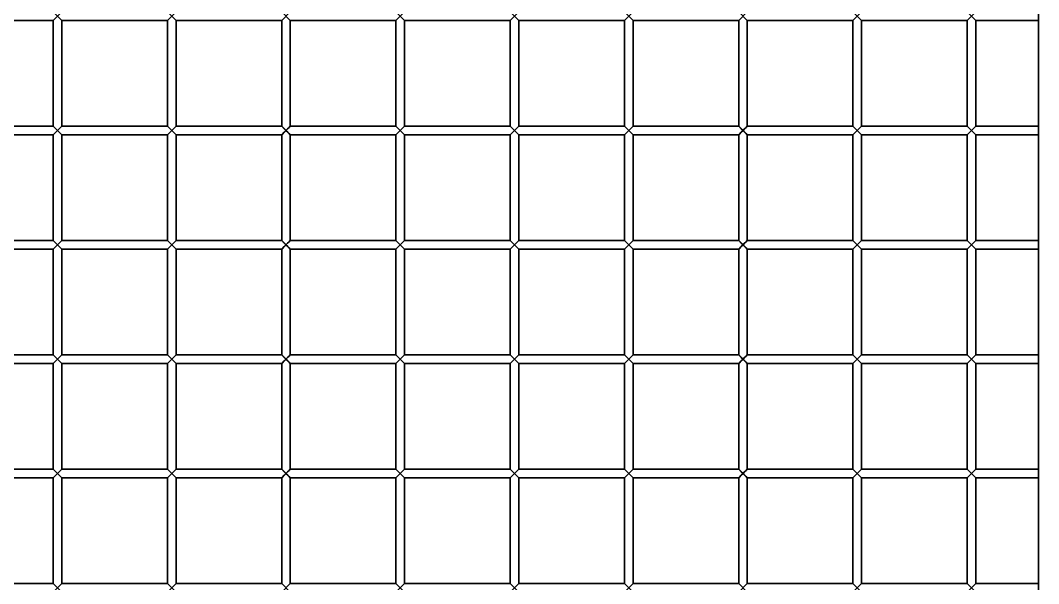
# Model space of a CAD drawing. Header units: millimetres. Extents: x 32496 to 166256, y 3504 to 23939.
# Drawn here: x 46014.1 to 46370.6, y 15972.8 to 16169.9 of the extents above; entities that cross this region are included whole.
import ezdxf

# ---------------------------------------------------------------- set-up
doc = ezdxf.new("R2010")
doc.units = ezdxf.units.MM
doc.layers.get('0').update_dxf_attribs({"lineweight": 35})

msp = doc.modelspace()

# ---------------------------------------------------------------- linework, layer by layer
at = {"linetype": 'Continuous'}
for p, q in [((46370.64, 16428.366), (46370.64, 15442.849)), ((46025.64, 16172.849), (46028.64, 16169.849)), ((46025.64, 16169.849), (46028.64, 16172.849)), ((46065.64, 16172.849), (46068.64, 16169.849)), ((46065.64, 16169.849), (46068.64, 16172.849)), ((46105.64, 16172.849), (46108.64, 16169.849)), ((46105.64, 16169.849), (46108.64, 16172.849)), ((46145.64, 16172.849), (46148.64, 16169.849)), ((46145.64, 16169.849), (46148.64, 16172.849)), ((46185.64, 16172.849), (46188.64, 16169.849)), ((46185.64, 16169.849), (46188.64, 16172.849)), ((46225.64, 16172.849), (46228.64, 16169.849)), ((46225.64, 16169.849), (46228.64, 16172.849)), ((46265.64, 16172.849), (46268.64, 16169.849)), ((46265.64, 16169.849), (46268.64, 16172.849)), ((46305.64, 16172.849), (46308.64, 16169.849)), ((46305.64, 16169.849), (46308.64, 16172.849)), ((46345.64, 16172.849), (46348.64, 16169.849)), ((46345.64, 16169.849), (46348.64, 16172.849)), ((45988.64, 16169.849), (46025.64, 16169.849)), ((46025.64, 16169.849), (46025.64, 16132.849)), ((46028.64, 16169.849), (46028.64, 16132.849)), ((46028.64, 16169.849), (46065.64, 16169.849)), ((46065.64, 16169.849), (46065.64, 16132.849)), ((46068.64, 16169.849), (46068.64, 16132.849)), ((46068.64, 16169.849), (46105.64, 16169.849)), ((46105.64, 16169.849), (46105.64, 16132.849)), ((46108.64, 16169.849), (46108.64, 16132.849)), ((46108.64, 16169.849), (46145.64, 16169.849)), ((46145.64, 16169.849), (46145.64, 16132.849)), ((46148.64, 16169.849), (46148.64, 16132.849)), ((46148.64, 16169.849), (46185.64, 16169.849)), ((46185.64, 16169.849), (46185.64, 16132.849)), ((46188.64, 16169.849), (46225.64, 16169.849)), ((46188.64, 16169.849), (46188.64, 16132.849)), ((46225.64, 16169.849), (46225.64, 16132.849)), ((46228.64, 16169.849), (46265.64, 16169.849)), ((46228.64, 16169.849), (46228.64, 16132.849)), ((46265.64, 16169.849), (46265.64, 16132.849)), ((46268.64, 16169.849), (46305.64, 16169.849)), ((46268.64, 16169.849), (46268.64, 16132.849)), ((46305.64, 16169.849), (46305.64, 16132.849)), ((46308.64, 16169.849), (46345.64, 16169.849)), ((46308.64, 16169.849), (46308.64, 16132.849)), ((46345.64, 16169.849), (46345.64, 16132.849)), ((46348.64, 16169.849), (46370.64, 16169.849)), ((46348.64, 16169.849), (46348.64, 16132.849)), ((45988.64, 16132.849), (46025.64, 16132.849)), ((46025.64, 16132.849), (46028.64, 16129.849)), ((46025.64, 16129.849), (46028.64, 16132.849)), ((46028.64, 16132.849), (46065.64, 16132.849)), ((46065.64, 16132.849), (46068.64, 16129.849)), ((46065.64, 16129.849), (46068.64, 16132.849)), ((46068.64, 16132.849), (46105.64, 16132.849)), ((46105.64, 16132.849), (46108.64, 16129.849)), ((46105.64, 16129.849), (46108.64, 16132.849)), ((46108.64, 16132.849), (46145.64, 16132.849)), ((46145.64, 16132.849), (46148.64, 16129.849)), ((46145.64, 16129.849), (46148.64, 16132.849)), ((46148.64, 16132.849), (46185.64, 16132.849)), ((46185.64, 16132.849), (46188.64, 16129.849)), ((46185.64, 16129.849), (46188.64, 16132.849)), ((46188.64, 16132.849), (46225.64, 16132.849)), ((46225.64, 16132.849), (46228.64, 16129.849)), ((46225.64, 16129.849), (46228.64, 16132.849)), ((46228.64, 16132.849), (46265.64, 16132.849)), ((46265.64, 16132.849), (46268.64, 16129.849)), ((46265.64, 16129.849), (46268.64, 16132.849)), ((46268.64, 16132.849), (46305.64, 16132.849)), ((46305.64, 16132.849), (46308.64, 16129.849)), ((46305.64, 16129.849), (46308.64, 16132.849)), ((46308.64, 16132.849), (46345.64, 16132.849)), ((46345.64, 16132.849), (46348.64, 16129.849)), ((46345.64, 16129.849), (46348.64, 16132.849)), ((46348.64, 16132.849), (46370.64, 16132.849)), ((45988.64, 16129.849), (46025.64, 16129.849)), ((46025.64, 16129.849), (46025.64, 16092.849)), ((46025.756, 16129.965), (46026.55, 16130.759)), ((46026.55, 16130.759), (46027.14, 16131.349)), ((46028.64, 16129.849), (46028.64, 16092.849)), ((46028.64, 16129.849), (46065.64, 16129.849)), ((46065.64, 16129.849), (46065.64, 16092.849)), ((46065.756, 16129.965), (46066.55, 16130.759)), ((46066.55, 16130.759), (46067.14, 16131.349)), ((46068.64, 16129.849), (46068.64, 16092.849)), ((46068.64, 16129.849), (46105.64, 16129.849)), ((46105.64, 16129.849), (46105.64, 16092.849)), ((46105.756, 16129.965), (46106.55, 16130.759)), ((46106.55, 16130.759), (46107.14, 16131.349)), ((46108.64, 16129.849), (46108.64, 16092.849)), ((46108.64, 16129.849), (46145.64, 16129.849)), ((46145.64, 16129.849), (46145.64, 16092.849)), ((46145.756, 16129.965), (46146.55, 16130.759)), ((46146.55, 16130.759), (46147.14, 16131.349)), ((46148.64, 16129.849), (46148.64, 16092.849)), ((46148.64, 16129.849), (46185.64, 16129.849)), ((46185.64, 16129.849), (46185.64, 16092.849)), ((46185.756, 16129.965), (46186.55, 16130.759)), ((46186.55, 16130.759), (46187.14, 16131.349)), ((46188.64, 16129.849), (46225.64, 16129.849)), ((46188.64, 16129.849), (46188.64, 16092.849)), ((46225.64, 16129.849), (46225.64, 16092.849)), ((46225.756, 16129.965), (46226.55, 16130.759)), ((46226.55, 16130.759), (46227.14, 16131.349)), ((46228.64, 16129.849), (46265.64, 16129.849)), ((46228.64, 16129.849), (46228.64, 16092.849)), ((46265.64, 16129.849), (46265.64, 16092.849)), ((46265.756, 16129.965), (46266.55, 16130.759)), ((46266.55, 16130.759), (46267.14, 16131.349)), ((46268.64, 16129.849), (46305.64, 16129.849)), ((46268.64, 16129.849), (46268.64, 16092.849)), ((46305.64, 16129.849), (46305.64, 16092.849)), ((46305.756, 16129.965), (46306.55, 16130.759)), ((46306.55, 16130.759), (46307.14, 16131.349)), ((46308.64, 16129.849), (46345.64, 16129.849)), ((46308.64, 16129.849), (46308.64, 16092.849)), ((46345.64, 16129.849), (46345.64, 16092.849)), ((46345.756, 16129.965), (46346.55, 16130.759)), ((46346.55, 16130.759), (46347.14, 16131.349)), ((46348.64, 16129.849), (46370.64, 16129.849)), ((46348.64, 16129.849), (46348.64, 16092.849)), ((45988.64, 16092.849), (46025.64, 16092.849)), ((46025.64, 16092.849), (46028.64, 16089.849)), ((46025.64, 16089.849), (46028.64, 16092.849)), ((46028.64, 16092.849), (46065.64, 16092.849)), ((46065.64, 16092.849), (46068.64, 16089.849)), ((46065.64, 16089.849), (46068.64, 16092.849)), ((46068.64, 16092.849), (46105.64, 16092.849)), ((46105.64, 16092.849), (46108.64, 16089.849)), ((46105.64, 16089.849), (46108.64, 16092.849)), ((46108.64, 16092.849), (46145.64, 16092.849)), ((46145.64, 16092.849), (46148.64, 16089.849)), ((46145.64, 16089.849), (46148.64, 16092.849)), ((46148.64, 16092.849), (46185.64, 16092.849)), ((46185.64, 16092.849), (46188.64, 16089.849)), ((46185.64, 16089.849), (46188.64, 16092.849)), ((46188.64, 16092.849), (46225.64, 16092.849)), ((46225.64, 16092.849), (46228.64, 16089.849)), ((46225.64, 16089.849), (46228.64, 16092.849)), ((46228.64, 16092.849), (46265.64, 16092.849)), ((46265.64, 16092.849), (46268.64, 16089.849)), ((46265.64, 16089.849), (46268.64, 16092.849)), ((46268.64, 16092.849), (46305.64, 16092.849)), ((46305.64, 16092.849), (46308.64, 16089.849)), ((46305.64, 16089.849), (46308.64, 16092.849)), ((46308.64, 16092.849), (46345.64, 16092.849)), ((46345.64, 16092.849), (46348.64, 16089.849)), ((46345.64, 16089.849), (46348.64, 16092.849)), ((46348.64, 16092.849), (46370.64, 16092.849)), ((45988.64, 16089.849), (46025.64, 16089.849)), ((46025.64, 16089.849), (46025.64, 16052.849)), ((46025.756, 16089.965), (46026.55, 16090.759)), ((46026.55, 16090.759), (46027.14, 16091.349)), ((46028.64, 16089.849), (46028.64, 16052.849)), ((46028.64, 16089.849), (46065.64, 16089.849)), ((46065.64, 16089.849), (46065.64, 16052.849)), ((46065.756, 16089.965), (46066.55, 16090.759)), ((46066.55, 16090.759), (46067.14, 16091.349)), ((46068.64, 16089.849), (46068.64, 16052.849)), ((46068.64, 16089.849), (46105.64, 16089.849)), ((46105.64, 16089.849), (46105.64, 16052.849)), ((46105.756, 16089.965), (46106.55, 16090.759)), ((46106.55, 16090.759), (46107.14, 16091.349)), ((46108.64, 16089.849), (46108.64, 16052.849)), ((46108.64, 16089.849), (46145.64, 16089.849)), ((46145.64, 16089.849), (46145.64, 16052.849)), ((46145.756, 16089.965), (46146.55, 16090.759)), ((46146.55, 16090.759), (46147.14, 16091.349)), ((46148.64, 16089.849), (46148.64, 16052.849)), ((46148.64, 16089.849), (46185.64, 16089.849)), ((46185.64, 16089.849), (46185.64, 16052.849)), ((46185.756, 16089.965), (46186.55, 16090.759)), ((46186.55, 16090.759), (46187.14, 16091.349)), ((46188.64, 16089.849), (46225.64, 16089.849)), ((46188.64, 16089.849), (46188.64, 16052.849)), ((46225.64, 16089.849), (46225.64, 16052.849)), ((46225.756, 16089.965), (46226.55, 16090.759)), ((46226.55, 16090.759), (46227.14, 16091.349)), ((46228.64, 16089.849), (46265.64, 16089.849)), ((46228.64, 16089.849), (46228.64, 16052.849)), ((46265.64, 16089.849), (46265.64, 16052.849)), ((46265.756, 16089.965), (46266.55, 16090.759)), ((46266.55, 16090.759), (46267.14, 16091.349)), ((46268.64, 16089.849), (46305.64, 16089.849)), ((46268.64, 16089.849), (46268.64, 16052.849)), ((46305.64, 16089.849), (46305.64, 16052.849)), ((46305.756, 16089.965), (46306.55, 16090.759)), ((46306.55, 16090.759), (46307.14, 16091.349)), ((46308.64, 16089.849), (46345.64, 16089.849)), ((46308.64, 16089.849), (46308.64, 16052.849)), ((46345.64, 16089.849), (46345.64, 16052.849)), ((46345.756, 16089.965), (46346.55, 16090.759)), ((46346.55, 16090.759), (46347.14, 16091.349)), ((46348.64, 16089.849), (46370.64, 16089.849)), ((46348.64, 16089.849), (46348.64, 16052.849)), ((45988.64, 16052.849), (46025.64, 16052.849)), ((45988.64, 16049.849), (46025.64, 16049.849)), ((46025.64, 16052.849), (46028.64, 16049.849)), ((46025.64, 16049.849), (46028.64, 16052.849)), ((46025.64, 16049.849), (46025.64, 16012.849)), ((46025.756, 16049.965), (46026.55, 16050.759)), ((46026.55, 16050.759), (46027.14, 16051.349)), ((46028.64, 16052.849), (46065.64, 16052.849)), ((46028.64, 16049.849), (46065.64, 16049.849)), ((46028.64, 16049.849), (46028.64, 16012.849)), ((46065.64, 16052.849), (46068.64, 16049.849)), ((46065.64, 16049.849), (46068.64, 16052.849)), ((46065.64, 16049.849), (46065.64, 16012.849)), ((46065.756, 16049.965), (46066.55, 16050.759)), ((46066.55, 16050.759), (46067.14, 16051.349)), ((46068.64, 16052.849), (46105.64, 16052.849)), ((46068.64, 16049.849), (46105.64, 16049.849)), ((46068.64, 16049.849), (46068.64, 16012.849)), ((46105.64, 16052.849), (46108.64, 16049.849)), ((46105.64, 16049.849), (46108.64, 16052.849)), ((46105.64, 16049.849), (46105.64, 16012.849)), ((46105.756, 16049.965), (46106.55, 16050.759)), ((46106.55, 16050.759), (46107.14, 16051.349)), ((46108.64, 16052.849), (46145.64, 16052.849)), ((46108.64, 16049.849), (46145.64, 16049.849)), ((46108.64, 16049.849), (46108.64, 16012.849)), ((46145.64, 16052.849), (46148.64, 16049.849)), ((46145.64, 16049.849), (46148.64, 16052.849)), ((46145.64, 16049.849), (46145.64, 16012.849)), ((46145.756, 16049.965), (46146.55, 16050.759)), ((46146.55, 16050.759), (46147.14, 16051.349)), ((46148.64, 16052.849), (46185.64, 16052.849)), ((46148.64, 16049.849), (46185.64, 16049.849)), ((46148.64, 16049.849), (46148.64, 16012.849)), ((46185.64, 16052.849), (46188.64, 16049.849)), ((46185.64, 16049.849), (46188.64, 16052.849)), ((46185.64, 16049.849), (46185.64, 16012.849)), ((46185.756, 16049.965), (46186.55, 16050.759)), ((46186.55, 16050.759), (46187.14, 16051.349)), ((46188.64, 16052.849), (46225.64, 16052.849)), ((46188.64, 16049.849), (46225.64, 16049.849)), ((46188.64, 16049.849), (46188.64, 16012.849)), ((46225.64, 16052.849), (46228.64, 16049.849)), ((46225.64, 16049.849), (46228.64, 16052.849)), ((46225.64, 16049.849), (46225.64, 16012.849)), ((46225.756, 16049.965), (46226.55, 16050.759)), ((46226.55, 16050.759), (46227.14, 16051.349)), ((46228.64, 16052.849), (46265.64, 16052.849)), ((46228.64, 16049.849), (46265.64, 16049.849)), ((46228.64, 16049.849), (46228.64, 16012.849)), ((46265.64, 16052.849), (46268.64, 16049.849)), ((46265.64, 16049.849), (46268.64, 16052.849)), ((46265.64, 16049.849), (46265.64, 16012.849)), ((46265.756, 16049.965), (46266.55, 16050.759)), ((46266.55, 16050.759), (46267.14, 16051.349)), ((46268.64, 16052.849), (46305.64, 16052.849)), ((46268.64, 16049.849), (46305.64, 16049.849)), ((46268.64, 16049.849), (46268.64, 16012.849)), ((46305.64, 16052.849), (46308.64, 16049.849)), ((46305.64, 16049.849), (46308.64, 16052.849)), ((46305.64, 16049.849), (46305.64, 16012.849)), ((46305.756, 16049.965), (46306.55, 16050.759)), ((46306.55, 16050.759), (46307.14, 16051.349)), ((46308.64, 16052.849), (46345.64, 16052.849)), ((46308.64, 16049.849), (46345.64, 16049.849)), ((46308.64, 16049.849), (46308.64, 16012.849)), ((46345.64, 16052.849), (46348.64, 16049.849)), ((46345.64, 16049.849), (46348.64, 16052.849)), ((46345.64, 16049.849), (46345.64, 16012.849)), ((46345.756, 16049.965), (46346.55, 16050.759)), ((46346.55, 16050.759), (46347.14, 16051.349)), ((46348.64, 16052.849), (46370.64, 16052.849)), ((46348.64, 16049.849), (46370.64, 16049.849)), ((46348.64, 16049.849), (46348.64, 16012.849)), ((45988.64, 16012.849), (46025.64, 16012.849)), ((46025.64, 16012.849), (46028.64, 16009.849)), ((46025.64, 16009.849), (46028.64, 16012.849)), ((46025.756, 16009.965), (46026.55, 16010.759)), ((46026.55, 16010.759), (46027.14, 16011.349)), ((46028.64, 16012.849), (46065.64, 16012.849)), ((46065.64, 16012.849), (46068.64, 16009.849)), ((46065.64, 16009.849), (46068.64, 16012.849)), ((46065.756, 16009.965), (46066.55, 16010.759)), ((46066.55, 16010.759), (46067.14, 16011.349)), ((46068.64, 16012.849), (46105.64, 16012.849)), ((46105.64, 16012.849), (46108.64, 16009.849)), ((46105.64, 16009.849), (46108.64, 16012.849)), ((46105.756, 16009.965), (46106.55, 16010.759)), ((46106.55, 16010.759), (46107.14, 16011.349)), ((46108.64, 16012.849), (46145.64, 16012.849)), ((46145.64, 16012.849), (46148.64, 16009.849)), ((46145.64, 16009.849), (46148.64, 16012.849)), ((46145.756, 16009.965), (46146.55, 16010.759)), ((46146.55, 16010.759), (46147.14, 16011.349)), ((46148.64, 16012.849), (46185.64, 16012.849)), ((46185.64, 16012.849), (46188.64, 16009.849)), ((46185.64, 16009.849), (46188.64, 16012.849)), ((46185.756, 16009.965), (46186.55, 16010.759)), ((46186.55, 16010.759), (46187.14, 16011.349)), ((46188.64, 16012.849), (46225.64, 16012.849)), ((46225.64, 16012.849), (46228.64, 16009.849)), ((46225.64, 16009.849), (46228.64, 16012.849)), ((46225.756, 16009.965), (46226.55, 16010.759)), ((46226.55, 16010.759), (46227.14, 16011.349)), ((46228.64, 16012.849), (46265.64, 16012.849)), ((46265.64, 16012.849), (46268.64, 16009.849)), ((46265.64, 16009.849), (46268.64, 16012.849)), ((46265.756, 16009.965), (46266.55, 16010.759)), ((46266.55, 16010.759), (46267.14, 16011.349)), ((46268.64, 16012.849), (46305.64, 16012.849)), ((46305.64, 16012.849), (46308.64, 16009.849)), ((46305.64, 16009.849), (46308.64, 16012.849)), ((46305.756, 16009.965), (46306.55, 16010.759)), ((46306.55, 16010.759), (46307.14, 16011.349)), ((46308.64, 16012.849), (46345.64, 16012.849)), ((46345.64, 16012.849), (46348.64, 16009.849)), ((46345.64, 16009.849), (46348.64, 16012.849)), ((46345.756, 16009.965), (46346.55, 16010.759)), ((46346.55, 16010.759), (46347.14, 16011.349)), ((46348.64, 16012.849), (46370.64, 16012.849)), ((45988.64, 16009.849), (46025.64, 16009.849)), ((46025.64, 16009.849), (46025.64, 15972.849)), ((46028.64, 16009.849), (46065.64, 16009.849)), ((46028.64, 16009.849), (46028.64, 15972.849)), ((46065.64, 16009.849), (46065.64, 15972.849)), ((46068.64, 16009.849), (46105.64, 16009.849)), ((46068.64, 16009.849), (46068.64, 15972.849)), ((46105.64, 16009.849), (46105.64, 15972.849)), ((46108.64, 16009.849), (46145.64, 16009.849)), ((46108.64, 16009.849), (46108.64, 15972.849)), ((46145.64, 16009.849), (46145.64, 15972.849)), ((46148.64, 16009.849), (46185.64, 16009.849)), ((46148.64, 16009.849), (46148.64, 15972.849)), ((46185.64, 16009.849), (46185.64, 15972.849)), ((46188.64, 16009.849), (46225.64, 16009.849)), ((46188.64, 16009.849), (46188.64, 15972.849)), ((46225.64, 16009.849), (46225.64, 15972.849)), ((46228.64, 16009.849), (46265.64, 16009.849)), ((46228.64, 16009.849), (46228.64, 15972.849)), ((46265.64, 16009.849), (46265.64, 15972.849)), ((46268.64, 16009.849), (46305.64, 16009.849)), ((46268.64, 16009.849), (46268.64, 15972.849)), ((46305.64, 16009.849), (46305.64, 15972.849)), ((46308.64, 16009.849), (46345.64, 16009.849)), ((46308.64, 16009.849), (46308.64, 15972.849)), ((46345.64, 16009.849), (46345.64, 15972.849)), ((46348.64, 16009.849), (46370.64, 16009.849)), ((46348.64, 16009.849), (46348.64, 15972.849)), ((45988.64, 15972.849), (46025.64, 15972.849)), ((46025.64, 15972.849), (46028.64, 15969.849)), ((46025.64, 15969.849), (46028.64, 15972.849)), ((46028.64, 15972.849), (46065.64, 15972.849)), ((46065.64, 15972.849), (46068.64, 15969.849)), ((46065.64, 15969.849), (46068.64, 15972.849)), ((46068.64, 15972.849), (46105.64, 15972.849)), ((46105.64, 15972.849), (46108.64, 15969.849)), ((46105.64, 15969.849), (46108.64, 15972.849)), ((46108.64, 15972.849), (46145.64, 15972.849)), ((46145.64, 15972.849), (46148.64, 15969.849)), ((46145.64, 15969.849), (46148.64, 15972.849)), ((46148.64, 15972.849), (46185.64, 15972.849)), ((46185.64, 15972.849), (46188.64, 15969.849)), ((46185.64, 15969.849), (46188.64, 15972.849)), ((46188.64, 15972.849), (46225.64, 15972.849)), ((46225.64, 15972.849), (46228.64, 15969.849)), ((46225.64, 15969.849), (46228.64, 15972.849)), ((46228.64, 15972.849), (46265.64, 15972.849)), ((46265.64, 15972.849), (46268.64, 15969.849)), ((46265.64, 15969.849), (46268.64, 15972.849)), ((46268.64, 15972.849), (46305.64, 15972.849)), ((46305.64, 15972.849), (46308.64, 15969.849)), ((46305.64, 15969.849), (46308.64, 15972.849)), ((46308.64, 15972.849), (46345.64, 15972.849)), ((46345.64, 15972.849), (46348.64, 15969.849)), ((46345.64, 15969.849), (46348.64, 15972.849)), ((46348.64, 15972.849), (46370.64, 15972.849))]:
    msp.add_line(p, q, dxfattribs=at)
for points in [[(46027.14, 16131.349), (46026.553, 16131.936), (46026.077, 16132.411)], [(46028.524, 16132.733), (46028.209, 16132.418), (46027.72, 16131.929), (46027.14, 16131.349)], [(46067.14, 16131.349), (46066.553, 16131.936), (46066.077, 16132.411)], [(46068.524, 16132.733), (46068.209, 16132.418), (46067.72, 16131.929), (46067.14, 16131.349)], [(46107.14, 16131.349), (46106.553, 16131.936), (46106.077, 16132.411)], [(46108.524, 16132.733), (46108.209, 16132.418), (46107.72, 16131.929), (46107.14, 16131.349)], [(46147.14, 16131.349), (46146.553, 16131.936), (46146.077, 16132.411)], [(46148.524, 16132.733), (46148.209, 16132.418), (46147.72, 16131.929), (46147.14, 16131.349)], [(46187.14, 16131.349), (46186.553, 16131.936), (46186.077, 16132.411)], [(46188.524, 16132.733), (46188.209, 16132.418), (46187.72, 16131.929), (46187.14, 16131.349)], [(46227.14, 16131.349), (46226.553, 16131.936), (46226.077, 16132.411)], [(46228.524, 16132.733), (46228.209, 16132.418), (46227.72, 16131.929), (46227.14, 16131.349)], [(46267.14, 16131.349), (46266.553, 16131.936), (46266.077, 16132.411)], [(46268.524, 16132.733), (46268.209, 16132.418), (46267.72, 16131.929), (46267.14, 16131.349)], [(46307.14, 16131.349), (46306.553, 16131.936), (46306.077, 16132.411)], [(46308.524, 16132.733), (46308.209, 16132.418), (46307.72, 16131.929), (46307.14, 16131.349)], [(46347.14, 16131.349), (46346.553, 16131.936), (46346.077, 16132.411)], [(46348.524, 16132.733), (46348.209, 16132.418), (46347.72, 16131.929), (46347.14, 16131.349)], [(46027.14, 16131.349), (46027.731, 16130.758), (46028.2, 16130.288), (46028.525, 16129.963)], [(46067.14, 16131.349), (46067.731, 16130.758), (46068.2, 16130.288), (46068.525, 16129.963)], [(46107.14, 16131.349), (46107.731, 16130.758), (46108.2, 16130.288), (46108.525, 16129.963)], [(46147.14, 16131.349), (46147.731, 16130.758), (46148.2, 16130.288), (46148.525, 16129.963)], [(46187.14, 16131.349), (46187.731, 16130.758), (46188.2, 16130.288), (46188.525, 16129.963)], [(46227.14, 16131.349), (46227.731, 16130.758), (46228.2, 16130.288), (46228.525, 16129.963)], [(46267.14, 16131.349), (46267.731, 16130.758), (46268.2, 16130.288), (46268.525, 16129.963)], [(46307.14, 16131.349), (46307.731, 16130.758), (46308.2, 16130.288), (46308.525, 16129.963)], [(46347.14, 16131.349), (46347.731, 16130.758), (46348.2, 16130.288), (46348.525, 16129.963)], [(46027.14, 16091.349), (46026.553, 16091.936), (46026.077, 16092.411)], [(46028.524, 16092.733), (46028.209, 16092.418), (46027.72, 16091.929), (46027.14, 16091.349)], [(46067.14, 16091.349), (46066.553, 16091.936), (46066.077, 16092.411)], [(46068.524, 16092.733), (46068.209, 16092.418), (46067.72, 16091.929), (46067.14, 16091.349)], [(46107.14, 16091.349), (46106.553, 16091.936), (46106.077, 16092.411)], [(46108.524, 16092.733), (46108.209, 16092.418), (46107.72, 16091.929), (46107.14, 16091.349)], [(46147.14, 16091.349), (46146.553, 16091.936), (46146.077, 16092.411)], [(46148.524, 16092.733), (46148.209, 16092.418), (46147.72, 16091.929), (46147.14, 16091.349)], [(46187.14, 16091.349), (46186.553, 16091.936), (46186.077, 16092.411)], [(46188.524, 16092.733), (46188.209, 16092.418), (46187.72, 16091.929), (46187.14, 16091.349)], [(46227.14, 16091.349), (46226.553, 16091.936), (46226.077, 16092.411)], [(46228.524, 16092.733), (46228.209, 16092.418), (46227.72, 16091.929), (46227.14, 16091.349)], [(46267.14, 16091.349), (46266.553, 16091.936), (46266.077, 16092.411)], [(46268.524, 16092.733), (46268.209, 16092.418), (46267.72, 16091.929), (46267.14, 16091.349)], [(46307.14, 16091.349), (46306.553, 16091.936), (46306.077, 16092.411)], [(46308.524, 16092.733), (46308.209, 16092.418), (46307.72, 16091.929), (46307.14, 16091.349)], [(46347.14, 16091.349), (46346.553, 16091.936), (46346.077, 16092.411)], [(46348.524, 16092.733), (46348.209, 16092.418), (46347.72, 16091.929), (46347.14, 16091.349)], [(46027.14, 16091.349), (46027.731, 16090.758), (46028.2, 16090.288), (46028.525, 16089.963)], [(46067.14, 16091.349), (46067.731, 16090.758), (46068.2, 16090.288), (46068.525, 16089.963)], [(46107.14, 16091.349), (46107.731, 16090.758), (46108.2, 16090.288), (46108.525, 16089.963)], [(46147.14, 16091.349), (46147.731, 16090.758), (46148.2, 16090.288), (46148.525, 16089.963)], [(46187.14, 16091.349), (46187.731, 16090.758), (46188.2, 16090.288), (46188.525, 16089.963)], [(46227.14, 16091.349), (46227.731, 16090.758), (46228.2, 16090.288), (46228.525, 16089.963)], [(46267.14, 16091.349), (46267.731, 16090.758), (46268.2, 16090.288), (46268.525, 16089.963)], [(46307.14, 16091.349), (46307.731, 16090.758), (46308.2, 16090.288), (46308.525, 16089.963)], [(46347.14, 16091.349), (46347.731, 16090.758), (46348.2, 16090.288), (46348.525, 16089.963)], [(46027.14, 16051.349), (46026.553, 16051.936), (46026.077, 16052.411)], [(46028.524, 16052.733), (46028.209, 16052.418), (46027.72, 16051.929), (46027.14, 16051.349)], [(46027.14, 16051.349), (46027.731, 16050.758), (46028.2, 16050.288), (46028.525, 16049.963)], [(46067.14, 16051.349), (46066.553, 16051.936), (46066.077, 16052.411)], [(46068.524, 16052.733), (46068.209, 16052.418), (46067.72, 16051.929), (46067.14, 16051.349)], [(46067.14, 16051.349), (46067.731, 16050.758), (46068.2, 16050.288), (46068.525, 16049.963)], [(46107.14, 16051.349), (46106.553, 16051.936), (46106.077, 16052.411)], [(46108.524, 16052.733), (46108.209, 16052.418), (46107.72, 16051.929), (46107.14, 16051.349)], [(46107.14, 16051.349), (46107.731, 16050.758), (46108.2, 16050.288), (46108.525, 16049.963)], [(46147.14, 16051.349), (46146.553, 16051.936), (46146.077, 16052.411)], [(46148.524, 16052.733), (46148.209, 16052.418), (46147.72, 16051.929), (46147.14, 16051.349)], [(46147.14, 16051.349), (46147.731, 16050.758), (46148.2, 16050.288), (46148.525, 16049.963)], [(46187.14, 16051.349), (46186.553, 16051.936), (46186.077, 16052.411)], [(46188.524, 16052.733), (46188.209, 16052.418), (46187.72, 16051.929), (46187.14, 16051.349)], [(46187.14, 16051.349), (46187.731, 16050.758), (46188.2, 16050.288), (46188.525, 16049.963)], [(46227.14, 16051.349), (46226.553, 16051.936), (46226.077, 16052.411)], [(46228.524, 16052.733), (46228.209, 16052.418), (46227.72, 16051.929), (46227.14, 16051.349)], [(46227.14, 16051.349), (46227.731, 16050.758), (46228.2, 16050.288), (46228.525, 16049.963)], [(46267.14, 16051.349), (46266.553, 16051.936), (46266.077, 16052.411)], [(46268.524, 16052.733), (46268.209, 16052.418), (46267.72, 16051.929), (46267.14, 16051.349)], [(46267.14, 16051.349), (46267.731, 16050.758), (46268.2, 16050.288), (46268.525, 16049.963)], [(46307.14, 16051.349), (46306.553, 16051.936), (46306.077, 16052.411)], [(46308.524, 16052.733), (46308.209, 16052.418), (46307.72, 16051.929), (46307.14, 16051.349)], [(46307.14, 16051.349), (46307.731, 16050.758), (46308.2, 16050.288), (46308.525, 16049.963)], [(46347.14, 16051.349), (46346.553, 16051.936), (46346.077, 16052.411)], [(46348.524, 16052.733), (46348.209, 16052.418), (46347.72, 16051.929), (46347.14, 16051.349)], [(46347.14, 16051.349), (46347.731, 16050.758), (46348.2, 16050.288), (46348.525, 16049.963)], [(46027.14, 16011.349), (46026.553, 16011.936), (46026.077, 16012.411)], [(46028.524, 16012.733), (46028.209, 16012.418), (46027.72, 16011.929), (46027.14, 16011.349)], [(46027.14, 16011.349), (46027.731, 16010.758), (46028.2, 16010.288), (46028.525, 16009.963)], [(46067.14, 16011.349), (46066.553, 16011.936), (46066.077, 16012.411)], [(46068.524, 16012.733), (46068.209, 16012.418), (46067.72, 16011.929), (46067.14, 16011.349)], [(46067.14, 16011.349), (46067.731, 16010.758), (46068.2, 16010.288), (46068.525, 16009.963)], [(46107.14, 16011.349), (46106.553, 16011.936), (46106.077, 16012.411)], [(46108.524, 16012.733), (46108.209, 16012.418), (46107.72, 16011.929), (46107.14, 16011.349)], [(46107.14, 16011.349), (46107.731, 16010.758), (46108.2, 16010.288), (46108.525, 16009.963)], [(46147.14, 16011.349), (46146.553, 16011.936), (46146.077, 16012.411)], [(46148.524, 16012.733), (46148.209, 16012.418), (46147.72, 16011.929), (46147.14, 16011.349)], [(46147.14, 16011.349), (46147.731, 16010.758), (46148.2, 16010.288), (46148.525, 16009.963)], [(46187.14, 16011.349), (46186.553, 16011.936), (46186.077, 16012.411)], [(46188.524, 16012.733), (46188.209, 16012.418), (46187.72, 16011.929), (46187.14, 16011.349)], [(46187.14, 16011.349), (46187.731, 16010.758), (46188.2, 16010.288), (46188.525, 16009.963)], [(46227.14, 16011.349), (46226.553, 16011.936), (46226.077, 16012.411)], [(46228.524, 16012.733), (46228.209, 16012.418), (46227.72, 16011.929), (46227.14, 16011.349)], [(46227.14, 16011.349), (46227.731, 16010.758), (46228.2, 16010.288), (46228.525, 16009.963)], [(46267.14, 16011.349), (46266.553, 16011.936), (46266.077, 16012.411)], [(46268.524, 16012.733), (46268.209, 16012.418), (46267.72, 16011.929), (46267.14, 16011.349)], [(46267.14, 16011.349), (46267.731, 16010.758), (46268.2, 16010.288), (46268.525, 16009.963)], [(46307.14, 16011.349), (46306.553, 16011.936), (46306.077, 16012.411)], [(46308.524, 16012.733), (46308.209, 16012.418), (46307.72, 16011.929), (46307.14, 16011.349)], [(46307.14, 16011.349), (46307.731, 16010.758), (46308.2, 16010.288), (46308.525, 16009.963)], [(46347.14, 16011.349), (46346.553, 16011.936), (46346.077, 16012.411)], [(46348.524, 16012.733), (46348.209, 16012.418), (46347.72, 16011.929), (46347.14, 16011.349)], [(46347.14, 16011.349), (46347.731, 16010.758), (46348.2, 16010.288), (46348.525, 16009.963)]]:
    msp.add_lwpolyline(points, dxfattribs=at)

doc.saveas('drawing.dxf')
